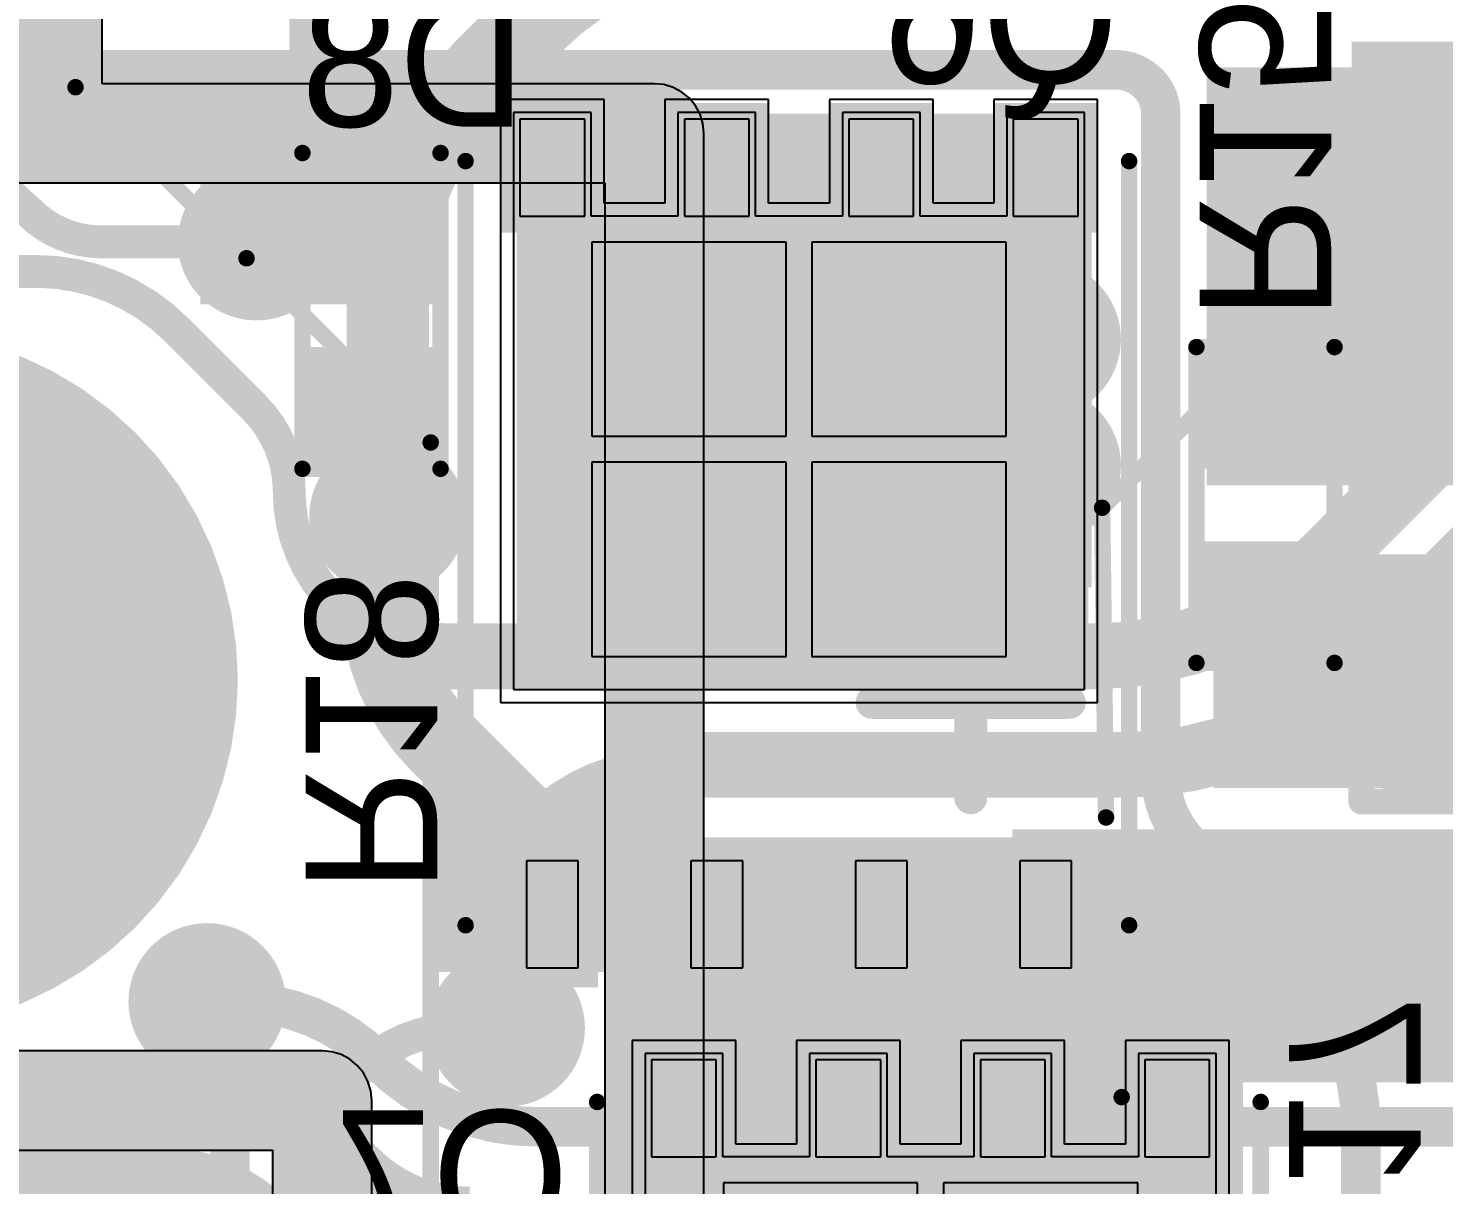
# Model space of a CAD drawing. Header units: millimetres. Extents: x 2.49 to 5.32, y 1.64 to 4.48.
# Drawn here: x 3.8247 to 4.255, y 3.3754 to 3.7269 of the extents above; entities that cross this region are included whole.
import ezdxf

# ---------------------------------------------------------------- set-up
doc = ezdxf.new("R2010")
doc.units = ezdxf.units.MM
doc.header["$MEASUREMENT"] = 0
for name, color, linetype in [('BottomLayer', 5, 'Continuous'), ('BottomOverlay', 54, 'Continuous'), ('BottomPaste', 16, 'Continuous'), ('BottomSolder', 6, 'Continuous'), ('InternalPlane1', 76, 'Continuous'), ('InternalPlane2', 16, 'Continuous'), ('Mechanical2', 216, 'Continuous'), ('MultiLayer', 9, 'Continuous'), ('PadHoleLayer', 156, 'Continuous'), ('TopLayer', 1, 'Continuous'), ('TopOverlay', 2, 'Continuous'), ('TopPaste', 8, 'Continuous'), ('TopSolder', 216, 'Continuous'), ('ViaHoleLayer', 16, 'Continuous')]:
    doc.layers.add(name, color=color, linetype=linetype)

# ---------------------------------------------------------------- blocks, each defined once
blk = doc.blocks.new('VT1H471MI135000CE0_15')
at = {"layer": 'TopLayer'}
blk.add_solid([(-0.29311, -0.03445), (-0.08445, -0.03445), (-0.29311, 0.03445), (-0.08445, 0.03445)], dxfattribs=at)
at = {"layer": 'TopOverlay'}
for points, const_width in [([(-0.26983, 0.13617), (-0.136, 0.27)], 0.005), ([(-0.26983, 0.13617), (-0.26864, 0.042)], 0.005), ([(-0.30978, 0.048), (-0.30978, 0.108)], 0.01), ([(-0.33978, 0.077), (-0.27978, 0.077)], 0.01), ([(-0.2651, -0.1389), (-0.26389, -0.04299)], 0.005)]:
    blk.add_lwpolyline(points, dxfattribs=dict(at, const_width=const_width))
for points, const_width in [([(-0.27108, 0.13617, 1), (-0.26858, 0.13617, 1)], 0.0025), ([(-0.27108, 0.13617, 1), (-0.26858, 0.13617, 1)], 0.0025), ([(-0.31228, 0.108, 1), (-0.30728, 0.108, 1)], 0.005), ([(-0.34228, 0.077, 1), (-0.33728, 0.077, 1)], 0.005), ([(-0.28228, 0.077, 1), (-0.27728, 0.077, 1)], 0.005), ([(-0.31228, 0.048, 1), (-0.30728, 0.048, 1)], 0.005), ([(-0.26989, 0.042, 1), (-0.26739, 0.042, 1)], 0.0025), ([(-0.26514, -0.04299, 1), (-0.26264, -0.04299, 1)], 0.0025)]:
    blk.add_lwpolyline(points, format="xyb", close=True, dxfattribs=dict(at, const_width=const_width))
at = {"layer": 'TopPaste'}
blk.add_solid([(-0.29311, -0.03445), (-0.08445, -0.03445), (-0.29311, 0.03445), (-0.08445, 0.03445)], dxfattribs=at)
at = {"layer": 'TopSolder'}
blk.add_solid([(-0.29711, -0.03845), (-0.08045, -0.03845), (-0.29711, 0.03845), (-0.08045, 0.03845)], dxfattribs=at)
blk = doc.blocks.new('R__0603_B_50')
at = {"layer": 'BottomLayer'}
for points in [[(-0.015, -0.0175), (-0.015, 0.0175), (-0.045, -0.0175), (-0.045, 0.0175)], [(0.045, -0.0175), (0.045, 0.0175), (0.015, -0.0175), (0.015, 0.0175)]]:
    blk.add_solid(points, dxfattribs=at)
at = {"layer": 'BottomOverlay', "const_width": 0.005}
for points in [[(-0.048, 0.021), (-0.048, -0.021)], [(-0.048, 0.021), (0.048, 0.021)], [(0.048, 0.021), (0.048, -0.021)], [(-0.048, -0.021), (0.048, -0.021)]]:
    blk.add_lwpolyline(points, dxfattribs=at)
at = {"layer": 'BottomOverlay', "const_width": 0.0025}
for points in [[(-0.04925, 0.021, 1), (-0.04675, 0.021, 1)], [(-0.04925, 0.021, 1), (-0.04675, 0.021, 1)], [(0.04675, 0.021, 1), (0.04925, 0.021, 1)], [(0.04675, 0.021, 1), (0.04925, 0.021, 1)], [(-0.04925, -0.021, 1), (-0.04675, -0.021, 1)], [(-0.04925, -0.021, 1), (-0.04675, -0.021, 1)], [(0.04675, -0.021, 1), (0.04925, -0.021, 1)], [(0.04675, -0.021, 1), (0.04925, -0.021, 1)]]:
    blk.add_lwpolyline(points, format="xyb", close=True, dxfattribs=at)
at = {"layer": 'BottomPaste'}
for points in [[(-0.015, -0.0175), (-0.015, 0.0175), (-0.045, -0.0175), (-0.045, 0.0175)], [(0.045, -0.0175), (0.045, 0.0175), (0.015, -0.0175), (0.015, 0.0175)]]:
    blk.add_solid(points, dxfattribs=at)
at = {"layer": 'BottomSolder'}
for points in [[(-0.011, -0.0215), (-0.011, 0.0215), (-0.049, -0.0215), (-0.049, 0.0215)], [(0.049, -0.0215), (0.049, 0.0215), (0.011, -0.0215), (0.011, 0.0215)]]:
    blk.add_solid(points, dxfattribs=at)
blk = doc.blocks.new('R__0603_B_53')
at = {"layer": 'BottomLayer'}
for points in [[(-0.015, -0.0175), (-0.015, 0.0175), (-0.045, -0.0175), (-0.045, 0.0175)], [(0.045, -0.0175), (0.045, 0.0175), (0.015, -0.0175), (0.015, 0.0175)]]:
    blk.add_solid(points, dxfattribs=at)
at = {"layer": 'BottomOverlay', "const_width": 0.005}
for points in [[(-0.048, 0.021), (-0.048, -0.021)], [(-0.048, 0.021), (0.048, 0.021)], [(0.048, 0.021), (0.048, -0.021)], [(-0.048, -0.021), (0.048, -0.021)]]:
    blk.add_lwpolyline(points, dxfattribs=at)
at = {"layer": 'BottomOverlay', "const_width": 0.0025}
for points in [[(-0.04925, 0.021, 1), (-0.04675, 0.021, 1)], [(-0.04925, 0.021, 1), (-0.04675, 0.021, 1)], [(0.04675, 0.021, 1), (0.04925, 0.021, 1)], [(0.04675, 0.021, 1), (0.04925, 0.021, 1)], [(-0.04925, -0.021, 1), (-0.04675, -0.021, 1)], [(-0.04925, -0.021, 1), (-0.04675, -0.021, 1)], [(0.04675, -0.021, 1), (0.04925, -0.021, 1)], [(0.04675, -0.021, 1), (0.04925, -0.021, 1)]]:
    blk.add_lwpolyline(points, format="xyb", close=True, dxfattribs=at)
at = {"layer": 'BottomPaste'}
for points in [[(-0.015, -0.0175), (-0.015, 0.0175), (-0.045, -0.0175), (-0.045, 0.0175)], [(0.045, -0.0175), (0.045, 0.0175), (0.015, -0.0175), (0.015, 0.0175)]]:
    blk.add_solid(points, dxfattribs=at)
at = {"layer": 'BottomSolder'}
for points in [[(-0.011, -0.0215), (-0.011, 0.0215), (-0.049, -0.0215), (-0.049, 0.0215)], [(0.049, -0.0215), (0.049, 0.0215), (0.011, -0.0215), (0.011, 0.0215)]]:
    blk.add_solid(points, dxfattribs=at)
blk = doc.blocks.new('8_P____TDFN_B_67')
at = {"layer": 'BottomLayer'}
for p, q in [((0.1873, 0.08681), (0.01191, 0.08681)), ((0.01191, 0.08681), (0.01191, -0.08681)), ((0.1873, 0.06319), (0.1873, 0.08681)), ((0.15581, 0.03681), (0.15581, 0.06319)), ((0.15581, 0.06319), (0.1873, 0.06319)), ((0.1873, 0.03681), (0.15581, 0.03681)), ((0.1873, 0.01319), (0.1873, 0.03681)), ((0.15581, -0.01319), (0.15581, 0.01319)), ((0.15581, 0.01319), (0.1873, 0.01319)), ((0.1873, -0.01319), (0.15581, -0.01319)), ((0.1873, -0.03681), (0.1873, -0.01319)), ((0.15581, -0.06319), (0.15581, -0.03681)), ((0.15581, -0.03681), (0.1873, -0.03681)), ((0.1873, -0.06319), (0.15581, -0.06319)), ((0.1873, -0.08681), (0.1873, -0.06319)), ((0.01191, -0.08681), (0.1873, -0.08681))]:
    blk.add_line(p, q, dxfattribs=at)
for points in [[(0.15474, 0.06319), (0.18624, 0.06319), (0.15474, 0.08681), (0.18624, 0.08681)], [(-0.07461, 0.06516), (-0.03819, 0.06516), (-0.07461, 0.08484), (-0.03819, 0.08484)], [(-0.07461, 0.01516), (-0.03819, 0.01516), (-0.07461, 0.03484), (-0.03819, 0.03484)], [(0.15474, 0.01319), (0.18624, 0.01319), (0.15474, 0.03681), (0.18624, 0.03681)], [(-0.07461, -0.03484), (-0.03819, -0.03484), (-0.07461, -0.01516), (-0.03819, -0.01516)], [(0.15474, -0.03681), (0.18624, -0.03681), (0.15474, -0.01319), (0.18624, -0.01319)], [(0.15474, -0.08681), (0.18624, -0.08681), (0.15474, -0.06319), (0.18624, -0.06319)], [(-0.07461, -0.08484), (-0.03819, -0.08484), (-0.07461, -0.06516), (-0.03819, -0.06516)]]:
    blk.add_solid(points, dxfattribs=at)
at = {"layer": 'BottomOverlay', "const_width": 0.005}
for points in [[(-0.05974, 0.10138), (0.17254, 0.10138)], [(-0.05974, -0.10038), (0.17254, -0.10038)]]:
    blk.add_lwpolyline(points, dxfattribs=at)
at = {"layer": 'BottomOverlay'}
for points, const_width in [([(-0.06099, 0.10138, 1), (-0.05849, 0.10138, 1)], 0.0025), ([(0.17129, 0.10138, 1), (0.17379, 0.10138, 1)], 0.0025), ([(-0.07206, -0.094, 1), (-0.07994, -0.094, 1)], 0.00787), ([(-0.08191, -0.094, 1), (-0.07797, -0.094, 1)], 0.00394), ([(-0.07403, -0.094, 1), (-0.07009, -0.094, 1)], 0.00394), ([(-0.06099, -0.10038, 1), (-0.05849, -0.10038, 1)], 0.0025), ([(0.17129, -0.10038, 1), (0.17379, -0.10038, 1)], 0.0025)]:
    blk.add_lwpolyline(points, format="xyb", close=True, dxfattribs=dict(at, const_width=const_width))
at = {"layer": 'BottomPaste'}
for p, q in [((-0.04016, 0.08287), (-0.07264, 0.08287)), ((-0.07264, 0.08287), (-0.07264, 0.06713)), ((-0.04016, 0.06713), (-0.04016, 0.08287)), ((0.18533, 0.08484), (0.15581, 0.08484)), ((0.15581, 0.08484), (0.15581, 0.06516)), ((0.18533, 0.06516), (0.18533, 0.08484)), ((-0.07264, 0.06713), (-0.04016, 0.06713)), ((0.15581, 0.06516), (0.18533, 0.06516)), ((0.081, 0.06299), (0.02195, 0.06299)), ((0.02195, 0.06299), (0.02195, 0.00394)), ((0.081, 0.00394), (0.081, 0.06299)), ((0.14793, 0.06299), (0.08888, 0.06299)), ((0.08888, 0.06299), (0.08888, 0.00394)), ((0.14793, 0.00394), (0.14793, 0.06299)), ((0.18533, 0.03484), (0.15581, 0.03484)), ((0.15581, 0.03484), (0.15581, 0.01516)), ((0.18533, 0.01516), (0.18533, 0.03484)), ((-0.04016, 0.03287), (-0.07264, 0.03287)), ((-0.07264, 0.03287), (-0.07264, 0.01713)), ((-0.04016, 0.01713), (-0.04016, 0.03287)), ((-0.07264, 0.01713), (-0.04016, 0.01713)), ((0.15581, 0.01516), (0.18533, 0.01516)), ((0.02195, 0.00394), (0.081, 0.00394)), ((0.08888, 0.00394), (0.14793, 0.00394)), ((0.081, -0.00394), (0.02195, -0.00394)), ((0.02195, -0.00394), (0.02195, -0.06299)), ((0.081, -0.06299), (0.081, -0.00394)), ((0.14793, -0.00394), (0.08888, -0.00394)), ((0.08888, -0.00394), (0.08888, -0.06299)), ((0.14793, -0.06299), (0.14793, -0.00394)), ((-0.04016, -0.01713), (-0.07264, -0.01713)), ((-0.07264, -0.01713), (-0.07264, -0.03287)), ((-0.04016, -0.03287), (-0.04016, -0.01713)), ((0.18533, -0.01516), (0.15581, -0.01516)), ((0.15581, -0.01516), (0.15581, -0.03484)), ((0.18533, -0.03484), (0.18533, -0.01516)), ((-0.07264, -0.03287), (-0.04016, -0.03287)), ((0.15581, -0.03484), (0.18533, -0.03484)), ((0.02195, -0.06299), (0.081, -0.06299)), ((0.08888, -0.06299), (0.14793, -0.06299)), ((-0.04016, -0.06713), (-0.07264, -0.06713)), ((-0.07264, -0.06713), (-0.07264, -0.08287)), ((-0.04016, -0.08287), (-0.04016, -0.06713)), ((0.18533, -0.06516), (0.15581, -0.06516)), ((0.15581, -0.06516), (0.15581, -0.08484)), ((0.18533, -0.08484), (0.18533, -0.06516)), ((-0.07264, -0.08287), (-0.04016, -0.08287)), ((0.15581, -0.08484), (0.18533, -0.08484))]:
    blk.add_line(p, q, dxfattribs=at)
at = {"layer": 'BottomSolder'}
for p, q in [((0.19124, 0.09075), (0.00797, 0.09075)), ((0.00797, 0.09075), (0.00797, -0.09075)), ((0.19124, 0.05925), (0.19124, 0.09075)), ((0.15974, 0.04075), (0.15974, 0.05925)), ((0.15974, 0.05925), (0.19124, 0.05925)), ((0.19124, 0.04075), (0.15974, 0.04075)), ((0.19124, 0.00925), (0.19124, 0.04075)), ((0.15974, -0.00925), (0.15974, 0.00925)), ((0.15974, 0.00925), (0.19124, 0.00925)), ((0.19124, -0.00925), (0.15974, -0.00925)), ((0.19124, -0.04075), (0.19124, -0.00925)), ((0.15974, -0.05925), (0.15974, -0.04075)), ((0.15974, -0.04075), (0.19124, -0.04075)), ((0.19124, -0.05925), (0.15974, -0.05925)), ((0.19124, -0.09075), (0.19124, -0.05925)), ((0.00797, -0.09075), (0.19124, -0.09075))]:
    blk.add_line(p, q, dxfattribs=at)
for points in [[(0.15074, 0.05919), (0.19024, 0.05919), (0.15074, 0.09081), (0.19024, 0.09081)], [(-0.07861, 0.06116), (-0.03419, 0.06116), (-0.07861, 0.08884), (-0.03419, 0.08884)], [(-0.07861, 0.01116), (-0.03419, 0.01116), (-0.07861, 0.03884), (-0.03419, 0.03884)], [(0.15074, 0.00919), (0.19024, 0.00919), (0.15074, 0.04081), (0.19024, 0.04081)], [(-0.07861, -0.03884), (-0.03419, -0.03884), (-0.07861, -0.01116), (-0.03419, -0.01116)], [(0.15074, -0.04081), (0.19024, -0.04081), (0.15074, -0.00919), (0.19024, -0.00919)], [(0.15074, -0.09081), (0.19024, -0.09081), (0.15074, -0.05919), (0.19024, -0.05919)], [(-0.07861, -0.08884), (-0.03419, -0.08884), (-0.07861, -0.06116), (-0.03419, -0.06116)]]:
    blk.add_solid(points, dxfattribs=at)
blk = doc.blocks.new('8_P____TDFN_B_68')
at = {"layer": 'BottomLayer'}
for p, q in [((0.1873, 0.08681), (0.01191, 0.08681)), ((0.01191, 0.08681), (0.01191, -0.08681)), ((0.1873, 0.06319), (0.1873, 0.08681)), ((0.15581, 0.03681), (0.15581, 0.06319)), ((0.15581, 0.06319), (0.1873, 0.06319)), ((0.1873, 0.03681), (0.15581, 0.03681)), ((0.1873, 0.01319), (0.1873, 0.03681)), ((0.15581, -0.01319), (0.15581, 0.01319)), ((0.15581, 0.01319), (0.1873, 0.01319)), ((0.1873, -0.01319), (0.15581, -0.01319)), ((0.1873, -0.03681), (0.1873, -0.01319)), ((0.15581, -0.06319), (0.15581, -0.03681)), ((0.15581, -0.03681), (0.1873, -0.03681)), ((0.1873, -0.06319), (0.15581, -0.06319)), ((0.1873, -0.08681), (0.1873, -0.06319)), ((0.01191, -0.08681), (0.1873, -0.08681))]:
    blk.add_line(p, q, dxfattribs=at)
for points in [[(0.15474, 0.06319), (0.18624, 0.06319), (0.15474, 0.08681), (0.18624, 0.08681)], [(-0.07461, 0.06516), (-0.03819, 0.06516), (-0.07461, 0.08484), (-0.03819, 0.08484)], [(-0.07461, 0.01516), (-0.03819, 0.01516), (-0.07461, 0.03484), (-0.03819, 0.03484)], [(0.15474, 0.01319), (0.18624, 0.01319), (0.15474, 0.03681), (0.18624, 0.03681)], [(-0.07461, -0.03484), (-0.03819, -0.03484), (-0.07461, -0.01516), (-0.03819, -0.01516)], [(0.15474, -0.03681), (0.18624, -0.03681), (0.15474, -0.01319), (0.18624, -0.01319)], [(0.15474, -0.08681), (0.18624, -0.08681), (0.15474, -0.06319), (0.18624, -0.06319)], [(-0.07461, -0.08484), (-0.03819, -0.08484), (-0.07461, -0.06516), (-0.03819, -0.06516)]]:
    blk.add_solid(points, dxfattribs=at)
at = {"layer": 'BottomOverlay', "const_width": 0.005}
for points in [[(-0.05974, 0.10138), (0.17254, 0.10138)], [(-0.05974, -0.10038), (0.17254, -0.10038)]]:
    blk.add_lwpolyline(points, dxfattribs=at)
at = {"layer": 'BottomOverlay'}
for points, const_width in [([(-0.06099, 0.10138, 1), (-0.05849, 0.10138, 1)], 0.0025), ([(0.17129, 0.10138, 1), (0.17379, 0.10138, 1)], 0.0025), ([(-0.07206, -0.094, 1), (-0.07994, -0.094, 1)], 0.00787), ([(-0.08191, -0.094, 1), (-0.07797, -0.094, 1)], 0.00394), ([(-0.07403, -0.094, 1), (-0.07009, -0.094, 1)], 0.00394), ([(-0.06099, -0.10038, 1), (-0.05849, -0.10038, 1)], 0.0025), ([(0.17129, -0.10038, 1), (0.17379, -0.10038, 1)], 0.0025)]:
    blk.add_lwpolyline(points, format="xyb", close=True, dxfattribs=dict(at, const_width=const_width))
at = {"layer": 'BottomPaste'}
for p, q in [((-0.04016, 0.08287), (-0.07264, 0.08287)), ((-0.07264, 0.08287), (-0.07264, 0.06713)), ((-0.04016, 0.06713), (-0.04016, 0.08287)), ((0.18533, 0.08484), (0.15581, 0.08484)), ((0.15581, 0.08484), (0.15581, 0.06516)), ((0.18533, 0.06516), (0.18533, 0.08484)), ((-0.07264, 0.06713), (-0.04016, 0.06713)), ((0.15581, 0.06516), (0.18533, 0.06516)), ((0.081, 0.06299), (0.02195, 0.06299)), ((0.02195, 0.06299), (0.02195, 0.00394)), ((0.081, 0.00394), (0.081, 0.06299)), ((0.14793, 0.06299), (0.08888, 0.06299)), ((0.08888, 0.06299), (0.08888, 0.00394)), ((0.14793, 0.00394), (0.14793, 0.06299)), ((0.18533, 0.03484), (0.15581, 0.03484)), ((0.15581, 0.03484), (0.15581, 0.01516)), ((0.18533, 0.01516), (0.18533, 0.03484)), ((-0.04016, 0.03287), (-0.07264, 0.03287)), ((-0.07264, 0.03287), (-0.07264, 0.01713)), ((-0.04016, 0.01713), (-0.04016, 0.03287)), ((-0.07264, 0.01713), (-0.04016, 0.01713)), ((0.15581, 0.01516), (0.18533, 0.01516)), ((0.02195, 0.00394), (0.081, 0.00394)), ((0.08888, 0.00394), (0.14793, 0.00394)), ((0.081, -0.00394), (0.02195, -0.00394)), ((0.02195, -0.00394), (0.02195, -0.06299)), ((0.081, -0.06299), (0.081, -0.00394)), ((0.14793, -0.00394), (0.08888, -0.00394)), ((0.08888, -0.00394), (0.08888, -0.06299)), ((0.14793, -0.06299), (0.14793, -0.00394)), ((-0.04016, -0.01713), (-0.07264, -0.01713)), ((-0.07264, -0.01713), (-0.07264, -0.03287)), ((-0.04016, -0.03287), (-0.04016, -0.01713)), ((0.18533, -0.01516), (0.15581, -0.01516)), ((0.15581, -0.01516), (0.15581, -0.03484)), ((0.18533, -0.03484), (0.18533, -0.01516)), ((-0.07264, -0.03287), (-0.04016, -0.03287)), ((0.15581, -0.03484), (0.18533, -0.03484)), ((0.02195, -0.06299), (0.081, -0.06299)), ((0.08888, -0.06299), (0.14793, -0.06299)), ((-0.04016, -0.06713), (-0.07264, -0.06713)), ((-0.07264, -0.06713), (-0.07264, -0.08287)), ((-0.04016, -0.08287), (-0.04016, -0.06713)), ((0.18533, -0.06516), (0.15581, -0.06516)), ((0.15581, -0.06516), (0.15581, -0.08484)), ((0.18533, -0.08484), (0.18533, -0.06516)), ((-0.07264, -0.08287), (-0.04016, -0.08287)), ((0.15581, -0.08484), (0.18533, -0.08484))]:
    blk.add_line(p, q, dxfattribs=at)
at = {"layer": 'BottomSolder'}
for p, q in [((0.19124, 0.09075), (0.00797, 0.09075)), ((0.00797, 0.09075), (0.00797, -0.09075)), ((0.19124, 0.05925), (0.19124, 0.09075)), ((0.15974, 0.04075), (0.15974, 0.05925)), ((0.15974, 0.05925), (0.19124, 0.05925)), ((0.19124, 0.04075), (0.15974, 0.04075)), ((0.19124, 0.00925), (0.19124, 0.04075)), ((0.15974, -0.00925), (0.15974, 0.00925)), ((0.15974, 0.00925), (0.19124, 0.00925)), ((0.19124, -0.00925), (0.15974, -0.00925)), ((0.19124, -0.04075), (0.19124, -0.00925)), ((0.15974, -0.05925), (0.15974, -0.04075)), ((0.15974, -0.04075), (0.19124, -0.04075)), ((0.19124, -0.05925), (0.15974, -0.05925)), ((0.19124, -0.09075), (0.19124, -0.05925)), ((0.00797, -0.09075), (0.19124, -0.09075))]:
    blk.add_line(p, q, dxfattribs=at)
for points in [[(0.15074, 0.05919), (0.19024, 0.05919), (0.15074, 0.09081), (0.19024, 0.09081)], [(-0.07861, 0.06116), (-0.03419, 0.06116), (-0.07861, 0.08884), (-0.03419, 0.08884)], [(-0.07861, 0.01116), (-0.03419, 0.01116), (-0.07861, 0.03884), (-0.03419, 0.03884)], [(0.15074, 0.00919), (0.19024, 0.00919), (0.15074, 0.04081), (0.19024, 0.04081)], [(-0.07861, -0.03884), (-0.03419, -0.03884), (-0.07861, -0.01116), (-0.03419, -0.01116)], [(0.15074, -0.04081), (0.19024, -0.04081), (0.15074, -0.00919), (0.19024, -0.00919)], [(0.15074, -0.09081), (0.19024, -0.09081), (0.15074, -0.05919), (0.19024, -0.05919)], [(-0.07861, -0.08884), (-0.03419, -0.08884), (-0.07861, -0.06116), (-0.03419, -0.06116)]]:
    blk.add_solid(points, dxfattribs=at)
blk = doc.blocks.new('PRT_10474_77')
at = {"layer": 'BottomLayer'}
for points, const_width in [([(-0.18898, 0, 1), (-0.08661, 0, 1)], 0.10236), ([(-0.1878, 0, 1), (-0.0878, 0, 1)], 0.1)]:
    blk.add_lwpolyline(points, format="xyb", close=True, dxfattribs=dict(at, const_width=const_width))
at = {"layer": 'BottomSolder'}
for points, const_width in [([(-0.19098, 0, 1), (-0.08461, 0, 1)], 0.10636), ([(-0.1898, 0, 1), (-0.0858, 0, 1)], 0.104)]:
    blk.add_lwpolyline(points, format="xyb", close=True, dxfattribs=dict(at, const_width=const_width))
at = {"layer": 'InternalPlane2'}
for points, const_width in [([(-0.18813, 0, 1), (-0.08746, 0, 1)], 0.10068), ([(-0.18666, 0, 1), (-0.08893, 0, 1)], 0.09772)]:
    blk.add_lwpolyline(points, format="xyb", close=True, dxfattribs=dict(at, const_width=const_width))
at = {"layer": 'MultiLayer'}
for points, const_width in [([(-0.18898, 0, 1), (-0.08661, 0, 1)], 0.10236), ([(-0.1878, 0, 1), (-0.0878, 0, 1)], 0.1)]:
    blk.add_lwpolyline(points, format="xyb", close=True, dxfattribs=dict(at, const_width=const_width))
at = {"layer": 'PadHoleLayer'}
for points, const_width in [([(-0.17913, 0, 1), (-0.09646, 0, 1)], 0.08268), ([(-0.17766, 0, 1), (-0.09793, 0, 1)], 0.07972)]:
    blk.add_lwpolyline(points, format="xyb", close=True, dxfattribs=dict(at, const_width=const_width))
at = {"layer": 'TopLayer'}
for points, const_width in [([(-0.18898, 0, 1), (-0.08661, 0, 1)], 0.10236), ([(-0.1878, 0, 1), (-0.0878, 0, 1)], 0.1)]:
    blk.add_lwpolyline(points, format="xyb", close=True, dxfattribs=dict(at, const_width=const_width))
at = {"layer": 'TopOverlay', "const_width": 0.005}
for points in [[(-0.266, 0.109), (-0.21, 0.165)], [(0.311, 0.165), (-0.21, 0.165)], [(-0.318, 0.057), (-0.266, 0.109)], [(-0.318, -0.052), (-0.318, 0.057)]]:
    blk.add_lwpolyline(points, dxfattribs=at)
at = {"layer": 'TopOverlay', "const_width": 0.0025}
for points in [[(-0.21125, 0.165, 1), (-0.20875, 0.165, 1)], [(-0.21125, 0.165, 1), (-0.20875, 0.165, 1)], [(-0.26725, 0.109, 1), (-0.26475, 0.109, 1)], [(-0.26725, 0.109, 1), (-0.26475, 0.109, 1)], [(-0.31925, 0.057, 1), (-0.31675, 0.057, 1)], [(-0.31925, 0.057, 1), (-0.31675, 0.057, 1)]]:
    blk.add_lwpolyline(points, format="xyb", close=True, dxfattribs=at)
at = {"layer": 'TopSolder'}
for points, const_width in [([(-0.19098, 0, 1), (-0.08461, 0, 1)], 0.10636), ([(-0.1898, 0, 1), (-0.0858, 0, 1)], 0.104)]:
    blk.add_lwpolyline(points, format="xyb", close=True, dxfattribs=dict(at, const_width=const_width))
blk = doc.blocks.new('SOD_123W_B_84')
at = {"layer": 'BottomLayer'}
for points in [[(-0.08465, -0.02953), (-0.02559, -0.02953), (-0.08465, 0.02953), (-0.02559, 0.02953)], [(0.02559, -0.02953), (0.08465, -0.02953), (0.02559, 0.02953), (0.08465, 0.02953)]]:
    blk.add_solid(points, dxfattribs=at)
at = {"layer": 'BottomOverlay', "const_width": 0.00787}
for points in [[(-0.09112, 0.04), (-0.09112, -0.041)], [(-0.09112, 0.04), (0.09088, 0.04)], [(0.09088, 0.04), (0.09088, -0.041)], [(-0.09112, -0.041), (0.09088, -0.041)]]:
    blk.add_lwpolyline(points, dxfattribs=at)
at = {"layer": 'BottomOverlay', "const_width": 0.00394}
for points in [[(-0.09309, 0.04, 1), (-0.08915, 0.04, 1)], [(-0.09309, 0.04, 1), (-0.08915, 0.04, 1)], [(0.08891, 0.04, 1), (0.09285, 0.04, 1)], [(0.08891, 0.04, 1), (0.09285, 0.04, 1)], [(-0.09309, -0.041, 1), (-0.08915, -0.041, 1)], [(-0.09309, -0.041, 1), (-0.08915, -0.041, 1)], [(0.08891, -0.041, 1), (0.09285, -0.041, 1)], [(0.08891, -0.041, 1), (0.09285, -0.041, 1)]]:
    blk.add_lwpolyline(points, format="xyb", close=True, dxfattribs=at)
at = {"layer": 'BottomOverlay'}
blk.add_solid([(0.09088, -0.043), (0.13988, -0.043), (0.09088, 0.043), (0.13988, 0.043)], dxfattribs=at)
at = {"layer": 'BottomPaste'}
for points in [[(-0.08465, -0.02953), (-0.02559, -0.02953), (-0.08465, 0.02953), (-0.02559, 0.02953)], [(0.02559, -0.02953), (0.08465, -0.02953), (0.02559, 0.02953), (0.08465, 0.02953)]]:
    blk.add_solid(points, dxfattribs=at)
at = {"layer": 'BottomSolder'}
for points in [[(-0.08865, -0.03353), (-0.02159, -0.03353), (-0.08865, 0.03353), (-0.02159, 0.03353)], [(0.02159, -0.03353), (0.08865, -0.03353), (0.02159, 0.03353), (0.08865, 0.03353)]]:
    blk.add_solid(points, dxfattribs=at)

msp = doc.modelspace()

# ---------------------------------------------------------------- linework, layer by layer
at = {"layer": 'BottomLayer'}
for points, const_width in [([(3.715, 3.7143), (4.15527, 3.7143)], 0.012), ([(4.169, 3.50029), (4.169, 3.701)], 0.012), ([(3.84673, 3.662), (3.894, 3.662)], 0.01), ([(3.894, 3.662), (3.92327, 3.662)], 0.01), ([(3.932, 3.55346), (3.932, 3.611)], 0.025), ([(3.95, 3.51), (4.00197, 3.45803)], 0.025), ([(4.178, 3.47857), (4.2051, 3.45146)], 0.012), ([(3.95711, 3.423), (3.97, 3.423)], 0.01), ([(3.886, 3.335), (3.886, 3.4141)], 0.012), ([(4.22984, 3.308), (4.22984, 3.39174)], 0.012), ([(3.916, 3.24497), (3.916, 3.389)], 0.01)]:
    msp.add_lwpolyline(points, dxfattribs=dict(at, const_width=const_width))
for points, const_width in [([(4.15227, 3.7143, 1), (4.15827, 3.7143, 1)], 0.006), ([(4.15227, 3.7143, 1), (4.15827, 3.7143, 1)], 0.006), ([(4.16219, 3.71019, 1), (4.16819, 3.71019, 1)], 0.006), ([(4.16219, 3.71019, 1), (4.16819, 3.71019, 1)], 0.006), ([(4.166, 3.701, 1), (4.172, 3.701, 1)], 0.006), ([(4.166, 3.701, 1), (4.172, 3.701, 1)], 0.006), ([(3.8225, 3.671, 1), (3.8275, 3.671, 1)], 0.005), ([(3.8225, 3.671, 1), (3.8275, 3.671, 1)], 0.005), ([(3.9425, 3.671, 1), (3.9475, 3.671, 1)], 0.005), ([(3.84423, 3.662, 1), (3.84923, 3.662, 1)], 0.005), ([(3.84423, 3.662, 1), (3.84923, 3.662, 1)], 0.005), ([(3.88957, 3.662, 1), (3.89843, 3.662, 1)], 0.00886), ([(3.8915, 3.662, 1), (3.8965, 3.662, 1)], 0.005), ([(3.8915, 3.662, 1), (3.8965, 3.662, 1)], 0.005), ([(3.92077, 3.662, 1), (3.92577, 3.662, 1)], 0.005), ([(3.92077, 3.662, 1), (3.92577, 3.662, 1)], 0.005), ([(3.99992, 3.63241, 1), (4.01173, 3.63241, 1)], 0.01181), ([(4.03171, 3.63241, 1), (4.04352, 3.63241, 1)], 0.01181), ([(4.0635, 3.63241, 1), (4.07531, 3.63241, 1)], 0.01181), ([(4.09529, 3.63241, 1), (4.10711, 3.63241, 1)], 0.01181), ([(4.12709, 3.63241, 1), (4.1389, 3.63241, 1)], 0.01181), ([(3.92575, 3.611, 1), (3.93825, 3.611, 1)], 0.0125), ([(3.99992, 3.59491, 1), (4.01173, 3.59491, 1)], 0.01181), ([(4.03171, 3.59491, 1), (4.04352, 3.59491, 1)], 0.01181), ([(4.0635, 3.59491, 1), (4.07531, 3.59491, 1)], 0.01181), ([(4.09529, 3.59491, 1), (4.10711, 3.59491, 1)], 0.01181), ([(4.12709, 3.594, 1), (4.1389, 3.594, 1)], 0.01181), ([(3.92957, 3.57856, 1), (3.93843, 3.57856, 1)], 0.00886), ([(3.92575, 3.55346, 1), (3.93825, 3.55346, 1)], 0.0125), ([(3.92575, 3.55346, 1), (3.93825, 3.55346, 1)], 0.0125), ([(3.94372, 3.51003, 1), (3.95622, 3.51003, 1)], 0.0125), ([(3.94372, 3.51003, 1), (3.95622, 3.51003, 1)], 0.0125), ([(3.94375, 3.51, 1), (3.95625, 3.51, 1)], 0.0125), ([(3.94375, 3.51, 1), (3.95625, 3.51, 1)], 0.0125), ([(4.166, 3.50029, 1), (4.172, 3.50029, 1)], 0.006), ([(4.166, 3.50029, 1), (4.172, 3.50029, 1)], 0.006), ([(4.175, 3.47857, 1), (4.181, 3.47857, 1)], 0.006), ([(4.175, 3.47857, 1), (4.181, 3.47857, 1)], 0.006), ([(3.99572, 3.45803, 1), (4.00822, 3.45803, 1)], 0.0125), ([(4.2021, 3.45146, 1), (4.2081, 3.45146, 1)], 0.006), ([(4.2021, 3.45146, 1), (4.2081, 3.45146, 1)], 0.006), ([(3.87457, 3.431, 1), (3.88343, 3.431, 1)], 0.00886), ([(3.876, 3.431, 1), (3.882, 3.431, 1)], 0.006), ([(3.96557, 3.423, 1), (3.97443, 3.423, 1)], 0.00886), ([(3.95461, 3.423, 1), (3.95961, 3.423, 1)], 0.005), ([(3.95461, 3.423, 1), (3.95961, 3.423, 1)], 0.005), ([(3.9675, 3.423, 1), (3.9725, 3.423, 1)], 0.005), ([(3.883, 3.4141, 1), (3.889, 3.4141, 1)], 0.006), ([(3.883, 3.4141, 1), (3.889, 3.4141, 1)], 0.006), ([(3.92199, 3.40949, 1), (3.92699, 3.40949, 1)], 0.005), ([(3.92199, 3.40949, 1), (3.92699, 3.40949, 1)], 0.005), ([(4.22684, 3.39174, 1), (4.23284, 3.39174, 1)], 0.006), ([(4.22684, 3.39174, 1), (4.23284, 3.39174, 1)], 0.006), ([(3.9135, 3.389, 1), (3.9185, 3.389, 1)], 0.005), ([(3.9135, 3.389, 1), (3.9185, 3.389, 1)], 0.005)]:
    msp.add_lwpolyline(points, format="xyb", close=True, dxfattribs=dict(at, const_width=const_width))
for points, const_width in [([(4.15527, 3.7143, -0.198912), (4.16519, 3.71019)], 0.012), ([(4.16519, 3.71019, -0.198912), (4.169, 3.701)], 0.012), ([(3.76391, 3.6963, -0.198912), (3.825, 3.671)], 0.01), ([(3.84673, 3.662, -0.198912), (3.825, 3.671)], 0.01), ([(3.945, 3.671, -0.198912), (3.92327, 3.662)], 0.01), ([(3.94997, 3.51003, -0.198712), (3.932, 3.55346)], 0.025), ([(3.95, 3.51, -0.000193), (3.94997, 3.51003)], 0.025), ([(4.178, 3.47857, -0.198912), (4.169, 3.50029)], 0.012), ([(4.2051, 3.45146, -0.198912), (4.22984, 3.39174)], 0.012), ([(3.879, 3.431, -0.198912), (3.886, 3.4141)], 0.012), ([(3.92449, 3.40949, -0.198912), (3.95711, 3.423)], 0.01), ([(3.916, 3.389, -0.198912), (3.92449, 3.40949)], 0.01)]:
    msp.add_lwpolyline(points, format="xyb", dxfattribs=dict(at, const_width=const_width))
for points in [[(4.183, 3.588), (4.303, 3.588), (4.183, 3.715), (4.303, 3.715)], [(3.97319, 3.526), (4.147, 3.526), (3.97319, 3.701), (4.147, 3.701)], [(3.877, 3.643), (3.95, 3.643), (3.877, 3.686), (3.95, 3.686)], [(4.185, 3.496), (4.304, 3.496), (4.185, 3.567), (4.304, 3.567)], [(3.947, 3.44), (4.015, 3.44), (3.947, 3.496), (4.015, 3.496)], [(4.024, 3.372), (4.16, 3.372), (4.024, 3.481), (4.16, 3.481)], [(4.007, 3.21), (4.194, 3.21), (4.007, 3.421), (4.194, 3.421)], [(4.08581, 3.363), (4.184, 3.363), (4.08581, 3.4153), (4.184, 3.4153)]]:
    msp.add_solid(points, dxfattribs=at)
at = {"layer": 'BottomSolder'}
for points, const_width in [([(3.88757, 3.662, 1), (3.90043, 3.662, 1)], 0.01286), ([(3.99792, 3.63241, 1), (4.01373, 3.63241, 1)], 0.01581), ([(4.02971, 3.63241, 1), (4.04552, 3.63241, 1)], 0.01581), ([(4.0615, 3.63241, 1), (4.07731, 3.63241, 1)], 0.01581), ([(4.09329, 3.63241, 1), (4.10911, 3.63241, 1)], 0.01581), ([(4.12509, 3.63241, 1), (4.1409, 3.63241, 1)], 0.01581), ([(3.99792, 3.59491, 1), (4.01373, 3.59491, 1)], 0.01581), ([(4.02971, 3.59491, 1), (4.04552, 3.59491, 1)], 0.01581), ([(4.0615, 3.59491, 1), (4.07731, 3.59491, 1)], 0.01581), ([(4.09329, 3.59491, 1), (4.10911, 3.59491, 1)], 0.01581), ([(4.12509, 3.594, 1), (4.1409, 3.594, 1)], 0.01581), ([(3.92757, 3.57856, 1), (3.94043, 3.57856, 1)], 0.01286), ([(3.87257, 3.431, 1), (3.88543, 3.431, 1)], 0.01286), ([(3.96357, 3.423, 1), (3.97643, 3.423, 1)], 0.01286)]:
    msp.add_lwpolyline(points, format="xyb", close=True, dxfattribs=dict(at, const_width=const_width))
at = {"layer": 'InternalPlane1'}
for p, q in [((3.84707, 3.71024), (3.84707, 3.934)), ((3.84724, 3.71007), (3.84707, 3.71024)), ((4.015, 3.71007), (3.84724, 3.71007)), ((4.01794, 3.70978), (4.015, 3.71007)), ((4.02077, 3.70893), (4.01794, 3.70978)), ((4.02337, 3.70753), (4.02077, 3.70893)), ((4.02566, 3.70566), (4.02337, 3.70753)), ((4.02753, 3.70337), (4.02566, 3.70566)), ((4.02893, 3.70077), (4.02753, 3.70337)), ((4.02978, 3.69794), (4.02893, 3.70077)), ((4.03007, 3.695), (4.02978, 3.69794)), ((4.03007, 3.13), (4.03007, 3.695)), ((3.65007, 3.67993), (3.99993, 3.67993)), ((3.99993, 3.67993), (3.99993, 3.14507)), ((3.914, 3.41607), (3.65007, 3.41607)), ((3.91694, 3.41578), (3.914, 3.41607)), ((3.91977, 3.41493), (3.91694, 3.41578)), ((3.92237, 3.41353), (3.91977, 3.41493)), ((3.92466, 3.41166), (3.92237, 3.41353)), ((3.92653, 3.40937), (3.92466, 3.41166)), ((3.92793, 3.40677), (3.92653, 3.40937)), ((3.92878, 3.40394), (3.92793, 3.40677)), ((3.92907, 3.401), (3.92878, 3.40394)), ((3.92907, 3.14507), (3.92907, 3.401)), ((3.635, 3.38593), (3.89893, 3.38593)), ((3.89893, 3.38593), (3.89893, 3.13))]:
    msp.add_line(p, q, dxfattribs=at)
at = {"layer": 'InternalPlane1', "const_width": 0.03}
for points in [[(3.832, 3.704), (3.832, 3.934)], [(3.832, 3.704), (3.841, 3.695)], [(3.584, 3.695), (3.901, 3.695)], [(3.841, 3.695), (3.901, 3.695)], [(3.848, 3.695), (4.015, 3.695)], [(4.015, 3.13), (4.015, 3.695)], [(3.635, 3.401), (3.914, 3.401)], [(3.914, 3.127), (3.914, 3.401)]]:
    msp.add_lwpolyline(points, dxfattribs=at)
at = {"layer": 'InternalPlane1'}
for points, const_width in [([(3.8245, 3.704, 1), (3.8395, 3.704, 1)], 0.015), ([(3.8245, 3.704, 1), (3.8395, 3.704, 1)], 0.015), ([(3.8335, 3.695, 1), (3.8485, 3.695, 1)], 0.015), ([(3.8335, 3.695, 1), (3.8485, 3.695, 1)], 0.015), ([(3.8405, 3.695, 1), (3.8555, 3.695, 1)], 0.015), ([(3.8935, 3.695, 1), (3.9085, 3.695, 1)], 0.015), ([(3.8935, 3.695, 1), (3.9085, 3.695, 1)], 0.015), ([(4.0075, 3.695, 1), (4.0225, 3.695, 1)], 0.015), ([(4.0075, 3.695, 1), (4.0225, 3.695, 1)], 0.015), ([(3.88205, 3.662, 1), (3.90595, 3.662, 1)], 0.02391), ([(3.99387, 3.63241, 1), (4.01778, 3.63241, 1)], 0.02391), ([(3.99387, 3.59491, 1), (4.01778, 3.59491, 1)], 0.02391), ([(3.92205, 3.57856, 1), (3.94595, 3.57856, 1)], 0.02391), ([(3.86705, 3.431, 1), (3.89095, 3.431, 1)], 0.02391), ([(3.95805, 3.423, 1), (3.98195, 3.423, 1)], 0.02391), ([(3.9065, 3.401, 1), (3.9215, 3.401, 1)], 0.015), ([(3.9065, 3.401, 1), (3.9215, 3.401, 1)], 0.015)]:
    msp.add_lwpolyline(points, format="xyb", close=True, dxfattribs=dict(at, const_width=const_width))
at = {"layer": 'InternalPlane2', "const_width": 0.02391}
for points in [[(3.88205, 3.662, 1), (3.90595, 3.662, 1)], [(3.99387, 3.63241, 1), (4.01778, 3.63241, 1)], [(4.02566, 3.63241, 1), (4.04957, 3.63241, 1)], [(4.05745, 3.63241, 1), (4.08136, 3.63241, 1)], [(4.08925, 3.63241, 1), (4.11315, 3.63241, 1)], [(4.12104, 3.63241, 1), (4.14494, 3.63241, 1)], [(3.99387, 3.59491, 1), (4.01778, 3.59491, 1)], [(4.02566, 3.59491, 1), (4.04957, 3.59491, 1)], [(4.05745, 3.59491, 1), (4.08136, 3.59491, 1)], [(4.08925, 3.59491, 1), (4.11315, 3.59491, 1)], [(4.12104, 3.594, 1), (4.14494, 3.594, 1)], [(3.92205, 3.57856, 1), (3.94595, 3.57856, 1)], [(3.86705, 3.431, 1), (3.89095, 3.431, 1)], [(3.95805, 3.423, 1), (3.98195, 3.423, 1)]]:
    msp.add_lwpolyline(points, format="xyb", close=True, dxfattribs=at)
at = {"layer": 'Mechanical2', "const_width": 0.015}
msp.add_lwpolyline([(5.30364, 3.062, 1), (2.50836, 3.062, 1)], format="xyb", close=True, dxfattribs=at)
at = {"layer": 'MultiLayer'}
for points, const_width in [([(3.88957, 3.662, 1), (3.89843, 3.662, 1)], 0.00886), ([(3.99992, 3.63241, 1), (4.01173, 3.63241, 1)], 0.01181), ([(4.03171, 3.63241, 1), (4.04352, 3.63241, 1)], 0.01181), ([(4.0635, 3.63241, 1), (4.07531, 3.63241, 1)], 0.01181), ([(4.09529, 3.63241, 1), (4.10711, 3.63241, 1)], 0.01181), ([(4.12709, 3.63241, 1), (4.1389, 3.63241, 1)], 0.01181), ([(3.99992, 3.59491, 1), (4.01173, 3.59491, 1)], 0.01181), ([(4.03171, 3.59491, 1), (4.04352, 3.59491, 1)], 0.01181), ([(4.0635, 3.59491, 1), (4.07531, 3.59491, 1)], 0.01181), ([(4.09529, 3.59491, 1), (4.10711, 3.59491, 1)], 0.01181), ([(4.12709, 3.594, 1), (4.1389, 3.594, 1)], 0.01181), ([(3.92957, 3.57856, 1), (3.93843, 3.57856, 1)], 0.00886), ([(3.87457, 3.431, 1), (3.88343, 3.431, 1)], 0.00886), ([(3.96557, 3.423, 1), (3.97443, 3.423, 1)], 0.00886)]:
    msp.add_lwpolyline(points, format="xyb", close=True, dxfattribs=dict(at, const_width=const_width))
at = {"layer": 'TopLayer'}
for points, const_width in [([(3.97792, 3.72862, -0.198912), (4.04642, 3.757)], 0.025), ([(3.934, 3.64329, -0.198912), (3.96329, 3.714)], 0.025), ([(3.91, 3.70063, -0.198912), (3.894, 3.662)], 0.012), ([(4.284, 3.66677, -0.198912), (4.258, 3.604)], 0.02), ([(3.827, 3.653, -0.198912), (3.86968, 3.63532)], 0.01), ([(3.89339, 3.61161, -0.198912), (3.904, 3.586)], 0.01), ([(3.91814, 3.55186, -0.198912), (3.904, 3.586)], 0.01), ([(4.21929, 3.56529, -0.198912), (4.14858, 3.536)], 0.02), ([(3.95238, 3.536, -0.198912), (3.921, 3.549)], 0.02), ([(4.22889, 3.53229, -0.198912), (4.15818, 3.503)], 0.02), ([(3.97823, 3.48611, -0.198912), (4.019, 3.503)], 0.01), ([(3.97, 3.46798, -0.198912), (3.977, 3.48488)], 0.01), ([(3.88754, 3.431, -0.198912), (3.931, 3.413)], 0.012), ([(3.96562, 3.39438, -0.147023), (3.931, 3.413)], 0.012), ([(3.87389, 3.404, -0.198912), (3.927, 3.382)], 0.012), ([(3.97928, 3.393, -0.050415), (3.96562, 3.39438)], 0.012), ([(3.9589, 3.36879, -0.198912), (3.927, 3.382)], 0.012), ([(3.86393, 3.377, -0.19873), (3.89719, 3.36324)], 0.02)]:
    msp.add_lwpolyline(points, format="xyb", dxfattribs=dict(at, const_width=const_width))
for points, const_width in [([(3.91, 3.70063), (3.91, 3.758)], 0.012), ([(3.96329, 3.714), (3.97792, 3.72862)], 0.025), ([(4.22889, 3.53229), (4.37431, 3.67771)], 0.02), ([(3.70556, 3.653), (3.827, 3.653)], 0.01), ([(3.934, 3.64329), (3.934, 3.64329)], 0.025), ([(3.934, 3.57856), (3.934, 3.64329)], 0.025), ([(3.86968, 3.63532), (3.89339, 3.61161)], 0.01), ([(4.21929, 3.56529), (4.258, 3.604)], 0.02), ([(3.91814, 3.55186), (3.921, 3.549)], 0.01), ([(3.95238, 3.536), (4.14858, 3.536)], 0.02), ([(4.019, 3.503), (4.15818, 3.503)], 0.02), ([(3.977, 3.48488), (3.97823, 3.48611)], 0.01), ([(3.97, 3.423), (3.97, 3.46798)], 0.01), ([(4.22722, 3.443), (4.31913, 3.443)], 0.05), ([(3.879, 3.431), (3.88754, 3.431)], 0.012), ([(3.774, 3.404), (3.87389, 3.404)], 0.012), ([(3.97928, 3.393), (4.723, 3.393)], 0.012), ([(3.73695, 3.377), (3.86393, 3.377)], 0.02)]:
    msp.add_lwpolyline(points, dxfattribs=dict(at, const_width=const_width))
for points, const_width in [([(3.97167, 3.72862, 1), (3.98417, 3.72862, 1)], 0.0125), ([(3.97167, 3.72862, 1), (3.98417, 3.72862, 1)], 0.0125), ([(3.95704, 3.714, 1), (3.96954, 3.714, 1)], 0.0125), ([(3.95704, 3.714, 1), (3.96954, 3.714, 1)], 0.0125), ([(3.907, 3.70063, 1), (3.913, 3.70063, 1)], 0.006), ([(3.907, 3.70063, 1), (3.913, 3.70063, 1)], 0.006), ([(3.88957, 3.662, 1), (3.89843, 3.662, 1)], 0.00886), ([(3.891, 3.662, 1), (3.897, 3.662, 1)], 0.006), ([(3.8245, 3.653, 1), (3.8295, 3.653, 1)], 0.005), ([(3.8245, 3.653, 1), (3.8295, 3.653, 1)], 0.005), ([(3.92775, 3.64329, 1), (3.94025, 3.64329, 1)], 0.0125), ([(3.92775, 3.64329, 1), (3.94025, 3.64329, 1)], 0.0125), ([(3.92775, 3.64329, 1), (3.94025, 3.64329, 1)], 0.0125), ([(3.92775, 3.64329, 1), (3.94025, 3.64329, 1)], 0.0125), ([(3.99992, 3.63241, 1), (4.01173, 3.63241, 1)], 0.01181), ([(4.03171, 3.63241, 1), (4.04352, 3.63241, 1)], 0.01181), ([(4.0635, 3.63241, 1), (4.07531, 3.63241, 1)], 0.01181), ([(4.09529, 3.63241, 1), (4.10711, 3.63241, 1)], 0.01181), ([(4.12709, 3.63241, 1), (4.1389, 3.63241, 1)], 0.01181), ([(3.86718, 3.63532, 1), (3.87218, 3.63532, 1)], 0.005), ([(3.86718, 3.63532, 1), (3.87218, 3.63532, 1)], 0.005), ([(3.89089, 3.61161, 1), (3.89589, 3.61161, 1)], 0.005), ([(3.89089, 3.61161, 1), (3.89589, 3.61161, 1)], 0.005), ([(4.253, 3.604, 1), (4.263, 3.604, 1)], 0.01), ([(4.253, 3.604, 1), (4.263, 3.604, 1)], 0.01), ([(3.99992, 3.59491, 1), (4.01173, 3.59491, 1)], 0.01181), ([(4.03171, 3.59491, 1), (4.04352, 3.59491, 1)], 0.01181), ([(4.0635, 3.59491, 1), (4.07531, 3.59491, 1)], 0.01181), ([(4.09529, 3.59491, 1), (4.10711, 3.59491, 1)], 0.01181), ([(4.12709, 3.594, 1), (4.1389, 3.594, 1)], 0.01181), ([(3.9015, 3.586, 1), (3.9065, 3.586, 1)], 0.005), ([(3.9015, 3.586, 1), (3.9065, 3.586, 1)], 0.005), ([(3.92775, 3.57856, 1), (3.94025, 3.57856, 1)], 0.0125), ([(3.92957, 3.57856, 1), (3.93843, 3.57856, 1)], 0.00886), ([(4.21429, 3.56529, 1), (4.22429, 3.56529, 1)], 0.01), ([(4.21429, 3.56529, 1), (4.22429, 3.56529, 1)], 0.01), ([(3.916, 3.549, 1), (3.926, 3.549, 1)], 0.01), ([(3.91564, 3.55186, 1), (3.92064, 3.55186, 1)], 0.005), ([(3.91564, 3.55186, 1), (3.92064, 3.55186, 1)], 0.005), ([(3.9185, 3.549, 1), (3.9235, 3.549, 1)], 0.005), ([(3.94738, 3.536, 1), (3.95738, 3.536, 1)], 0.01), ([(3.94738, 3.536, 1), (3.95738, 3.536, 1)], 0.01), ([(4.14358, 3.536, 1), (4.15358, 3.536, 1)], 0.01), ([(4.14358, 3.536, 1), (4.15358, 3.536, 1)], 0.01), ([(4.22389, 3.53229, 1), (4.23389, 3.53229, 1)], 0.01), ([(4.22389, 3.53229, 1), (4.23389, 3.53229, 1)], 0.01), ([(4.014, 3.503, 1), (4.024, 3.503, 1)], 0.01), ([(4.15318, 3.503, 1), (4.16318, 3.503, 1)], 0.01), ([(4.15318, 3.503, 1), (4.16318, 3.503, 1)], 0.01), ([(4.0165, 3.503, 1), (4.0215, 3.503, 1)], 0.005), ([(3.97573, 3.48611, 1), (3.98073, 3.48611, 1)], 0.005), ([(3.97573, 3.48611, 1), (3.98073, 3.48611, 1)], 0.005), ([(3.9745, 3.48488, 1), (3.9795, 3.48488, 1)], 0.005), ([(3.9745, 3.48488, 1), (3.9795, 3.48488, 1)], 0.005), ([(3.9675, 3.46798, 1), (3.9725, 3.46798, 1)], 0.005), ([(3.9675, 3.46798, 1), (3.9725, 3.46798, 1)], 0.005), ([(4.21472, 3.443, 1), (4.23972, 3.443, 1)], 0.025), ([(3.87457, 3.431, 1), (3.88343, 3.431, 1)], 0.00886), ([(3.876, 3.431, 1), (3.882, 3.431, 1)], 0.006), ([(3.88454, 3.431, 1), (3.89054, 3.431, 1)], 0.006), ([(3.88454, 3.431, 1), (3.89054, 3.431, 1)], 0.006), ([(3.96557, 3.423, 1), (3.97443, 3.423, 1)], 0.00886), ([(3.9675, 3.423, 1), (3.9725, 3.423, 1)], 0.005), ([(3.928, 3.413, 1), (3.934, 3.413, 1)], 0.006), ([(3.928, 3.413, 1), (3.934, 3.413, 1)], 0.006), ([(3.87089, 3.404, 1), (3.87689, 3.404, 1)], 0.006), ([(3.87089, 3.404, 1), (3.87689, 3.404, 1)], 0.006), ([(3.96262, 3.39438, 1), (3.96862, 3.39438, 1)], 0.006), ([(3.96262, 3.39438, 1), (3.96862, 3.39438, 1)], 0.006), ([(3.97628, 3.393, 1), (3.98228, 3.393, 1)], 0.006), ([(3.97628, 3.393, 1), (3.98228, 3.393, 1)], 0.006), ([(3.924, 3.382, 1), (3.93, 3.382, 1)], 0.006), ([(3.924, 3.382, 1), (3.93, 3.382, 1)], 0.006), ([(3.85893, 3.377, 1), (3.86893, 3.377, 1)], 0.01), ([(3.85893, 3.377, 1), (3.86893, 3.377, 1)], 0.01)]:
    msp.add_lwpolyline(points, format="xyb", close=True, dxfattribs=dict(at, const_width=const_width))
for points in [[(3.98, 3.557), (4.148, 3.557), (3.98, 3.69933), (4.148, 3.69933)], [(4.003, 3.41), (4.338, 3.41), (4.003, 3.48), (4.338, 3.48)]]:
    msp.add_solid(points, dxfattribs=at)
at = {"layer": 'TopSolder'}
for points, const_width in [([(3.88757, 3.662, 1), (3.90043, 3.662, 1)], 0.01286), ([(3.99792, 3.63241, 1), (4.01373, 3.63241, 1)], 0.01581), ([(4.02971, 3.63241, 1), (4.04552, 3.63241, 1)], 0.01581), ([(4.0615, 3.63241, 1), (4.07731, 3.63241, 1)], 0.01581), ([(4.09329, 3.63241, 1), (4.10911, 3.63241, 1)], 0.01581), ([(4.12509, 3.63241, 1), (4.1409, 3.63241, 1)], 0.01581), ([(3.99792, 3.59491, 1), (4.01373, 3.59491, 1)], 0.01581), ([(4.02971, 3.59491, 1), (4.04552, 3.59491, 1)], 0.01581), ([(4.0615, 3.59491, 1), (4.07731, 3.59491, 1)], 0.01581), ([(4.09329, 3.59491, 1), (4.10911, 3.59491, 1)], 0.01581), ([(4.12509, 3.594, 1), (4.1409, 3.594, 1)], 0.01581), ([(3.92757, 3.57856, 1), (3.94043, 3.57856, 1)], 0.01286), ([(3.87257, 3.431, 1), (3.88543, 3.431, 1)], 0.01286), ([(3.96357, 3.423, 1), (3.97643, 3.423, 1)], 0.01286)]:
    msp.add_lwpolyline(points, format="xyb", close=True, dxfattribs=dict(at, const_width=const_width))
at = {"layer": 'ViaHoleLayer', "const_width": 0.00591}
for points in [[(3.89105, 3.662, 1), (3.89695, 3.662, 1)], [(4.00287, 3.63241, 1), (4.00878, 3.63241, 1)], [(4.03466, 3.63241, 1), (4.04057, 3.63241, 1)], [(4.06645, 3.63241, 1), (4.07236, 3.63241, 1)], [(4.09825, 3.63241, 1), (4.10415, 3.63241, 1)], [(4.13004, 3.63241, 1), (4.13594, 3.63241, 1)], [(4.00287, 3.59491, 1), (4.00878, 3.59491, 1)], [(4.03466, 3.59491, 1), (4.04057, 3.59491, 1)], [(4.06645, 3.59491, 1), (4.07236, 3.59491, 1)], [(4.09825, 3.59491, 1), (4.10415, 3.59491, 1)], [(4.13004, 3.594, 1), (4.13594, 3.594, 1)], [(3.93105, 3.57856, 1), (3.93695, 3.57856, 1)], [(3.87605, 3.431, 1), (3.88195, 3.431, 1)], [(3.96705, 3.423, 1), (3.97295, 3.423, 1)]]:
    msp.add_lwpolyline(points, format="xyb", close=True, dxfattribs=at)

# ---------------------------------------------------------------- block references
for name, p, rotation in [('SOD_123W_B_84', (4.27, 3.583), 90), ('VT1H471MI135000CE0_15', (4.421, 3.445), 360), ('PRT_10474_77', (3.782, 3.391), 270), ('8_P____TDFN_B_68', (4.059, 3.514), 90), ('R__0603_B_50', (3.929, 3.641), 90), ('R__0603_B_53', (4.20084, 3.582), 90), ('8_P____TDFN_B_67', (4.099, 3.228), 90)]:
    msp.add_blockref(name, p, dxfattribs=dict(rotation=rotation))

# ---------------------------------------------------------------- texts
at = {"layer": 'BottomOverlay', "text_generation_flag": 2}
for s, p in [('Q6', (4.15619, 3.71019)), ('D8', (3.976, 3.697)), ('Q7', (3.989, 3.358))]:
    msp.add_text(s, height=0.04, dxfattribs=at).set_placement(p)
for s, p in [('R15', (4.18084, 3.63812)), ('R18', (3.909, 3.464)), ('R17', (4.208, 3.335))]:
    msp.add_text(s, height=0.04, rotation=270, dxfattribs=at).set_placement(p)

doc.saveas('drawing.dxf')
